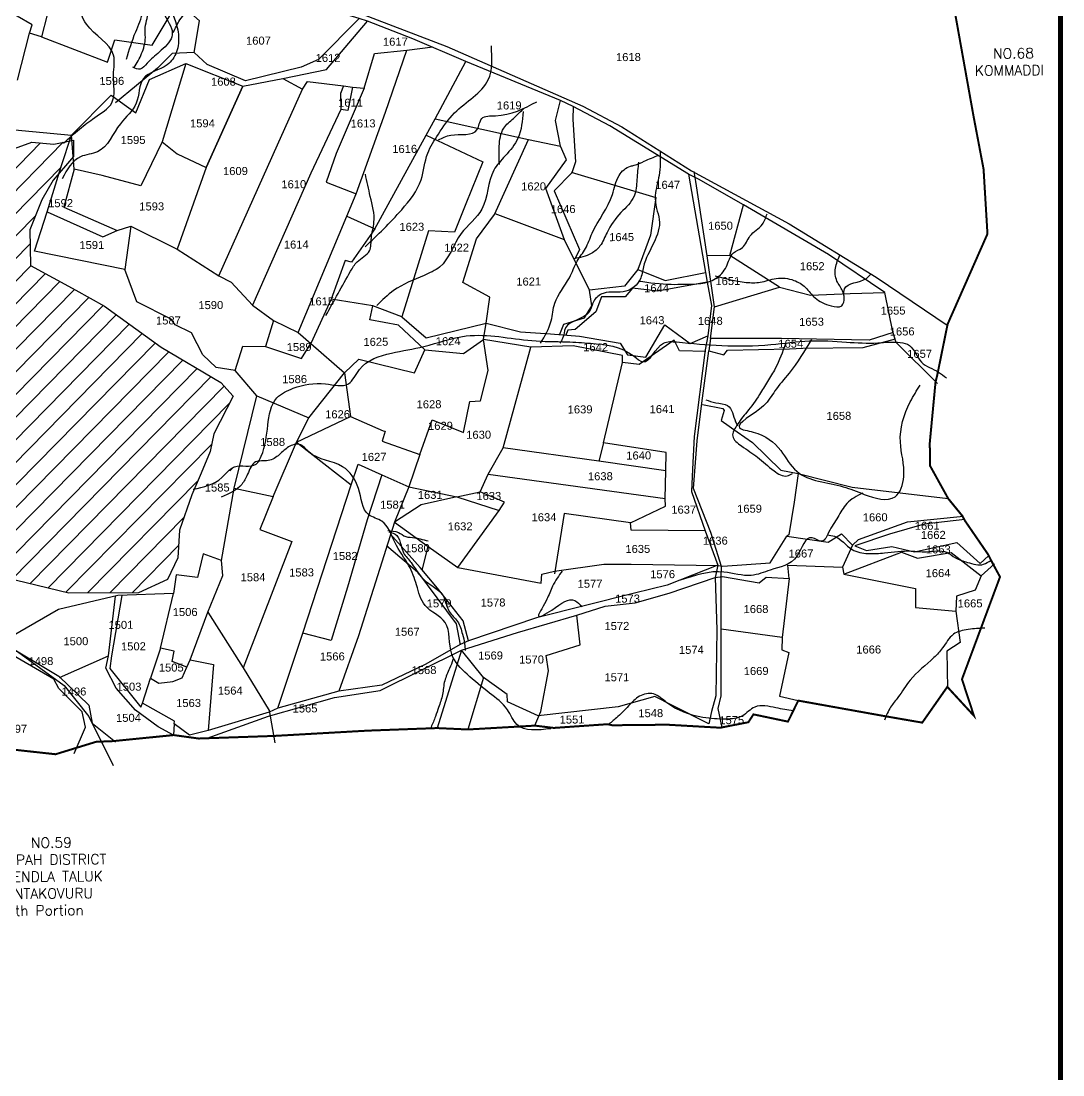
# Model space of a CAD drawing. Header units: inches. Extents: x 210717 to 244682, y 1601130 to 1612908.
# Drawn here: x 216851 to 218934, y 1605974 to 1608081 of the extents above; entities that cross this region are included whole.
import ezdxf
from ezdxf.enums import TextEntityAlignment as Align

# ---------------------------------------------------------------- set-up
doc = ezdxf.new("R2010")
doc.units = ezdxf.units.IN
doc.header["$LTSCALE"] = 15
doc.header["$MEASUREMENT"] = 0
for name, color, linetype in [('PLOT', 7, 'Continuous'), ('PLOT NO', 7, 'Continuous'), ('ROAD', 1, 'Continuous'), ('STREAM', 4, 'Continuous'), ('TEXT', 1, 'Continuous'), ('VILLAGE BOUNADRY', 5, 'Continuous'), ('VILLAGE BOUNDARY', 5, 'Continuous')]:
    doc.layers.add(name, color=color, linetype=linetype)
doc.styles.add('section', font='romant.shx', dxfattribs={"height": 2})
doc.styles.get("Standard").update_dxf_attribs({"font": 'arial.ttf'})

msp = doc.modelspace()

# ---------------------------------------------------------------- hatches: boundary and pattern name
at = {"layer": 'STREAM'}
h = msp.add_hatch(dxfattribs=at)
h.set_pattern_fill('ANSI31', color=256, scale=253.80247, angle=0.486)
h.set_pattern_definition([(45.48603, (210598.728, 1605601.31), (-22.62267, 22.24208), [])])
edge = h.paths.add_edge_path()
edge.add_line((217275.1, 1607330.7), (217250.9, 1607358.3))
edge.add_line((217250.9, 1607358.3), (217131.2, 1607428.5))
edge.add_line((217131.2, 1607428.5), (217017.8, 1607510.4))
edge.add_line((217017.8, 1607510.4), (216960.9, 1607542.5))
edge.add_line((216960.9, 1607542.5), (216869.8, 1607592.2))
edge.add_line((216869.8, 1607592.2), (216868.6, 1607663.4))
edge.add_line((216868.6, 1607663.4), (216892.6, 1607723.5))
edge.add_line((216892.6, 1607723.5), (216915.5, 1607762.5))
edge.add_line((216915.5, 1607762.5), (216927.6, 1607776.7))
edge.add_line((216927.6, 1607776.7), (216931.7, 1607789.5))
edge.add_line((216931.7, 1607789.5), (216948.3, 1607840.8))
edge.add_line((216948.3, 1607840.8), (216916.9, 1607834.4))
edge.add_line((216916.9, 1607834.4), (216872.8, 1607838.5))
edge.add_line((216872.8, 1607838.5), (216823.7, 1607820.6))
edge.add_line((216823.7, 1607820.6), (216761, 1607810.4))
edge.add_line((216761, 1607810.4), (216690.5, 1607796.8))
edge.add_line((216690.5, 1607796.8), (216630.8, 1607814.5))
edge.add_line((216630.8, 1607814.5), (216510.1, 1607872.2))
edge.add_line((216510.1, 1607872.2), (216502.6, 1607560))
edge.add_line((216502.6, 1607560), (216560.7, 1607165.4))
edge.add_line((216560.7, 1607165.4), (216418, 1607015.6))
edge.add_line((216418, 1607015.6), (216582.3, 1606984.1))
edge.add_line((216582.3, 1606984.1), (216722.6, 1606868.2))
edge.add_line((216722.6, 1606868.2), (216732.3, 1606867.2))
edge.add_line((216732.3, 1606867.2), (216819.2, 1606853.7))
edge.add_line((216819.2, 1606853.7), (216809.2, 1606877.6))
edge.add_line((216809.2, 1606877.6), (216738.9, 1606928.7))
edge.add_line((216738.9, 1606928.7), (216689.9, 1606969.1))
edge.add_line((216689.9, 1606969.1), (216697.7, 1606980.4))
edge.add_line((216697.7, 1606980.4), (216704.7, 1606991.4))
edge.add_line((216704.7, 1606991.4), (216797.5, 1606972.8))
edge.add_line((216797.5, 1606972.8), (216946.8, 1606937.2))
edge.add_line((216946.8, 1606937.2), (217086, 1606937.7))
edge.add_line((217086, 1606937.7), (217144.1, 1606964.1))
edge.add_line((217144.1, 1606964.1), (217164.6, 1607007.2))
edge.add_line((217164.6, 1607007.2), (217168, 1607062.9))
edge.add_line((217168, 1607062.9), (217192.6, 1607133.6))
edge.add_line((217192.6, 1607133.6), (217197.5, 1607145.1))
edge.add_spline(control_points=[(217197.5, 1607145.1), (217196.8, 1607144.9), (217196.1, 1607144.7), (217195.3, 1607144.6)], knot_values=[0, 0, 0, 0, 0.215144, 0.215144, 0.215144, 0.215144], degree=3, periodic=0)
edge.add_spline(control_points=[(217288.3, 1607191.2), (217284.5, 1607191), (217269.7, 1607189.2), (217248.5, 1607157), (217217.6, 1607149.5), (217197.5, 1607145.1)], knot_values=[0.215144, 0.215144, 0.215144, 0.215144, 1.262953, 4.535902, 10.391229, 10.391229, 10.391229, 10.391229], degree=3, periodic=0)
edge.add_line((217197.5, 1607145.1), (217211.1, 1607176.5))
edge.add_line((217211.1, 1607176.5), (217229.5, 1607220))
edge.add_line((217229.5, 1607220), (217236.3, 1607255.7))
edge.add_line((217236.3, 1607255.7), (217275.1, 1607330.7))
h.paths.add_polyline_path([(216654.7, 1607200.9), (216831.4, 1607202.4), (216831.2, 1607232.3), (216654.5, 1607230.8)], flags=24)
h.paths.add_polyline_path([(216702.5, 1607290.4), (216757.6, 1607290.9), (216757.4, 1607314.2), (216702.3, 1607313.7)], flags=24)

# ---------------------------------------------------------------- linework, layer by layer
at = {"layer": 'PLOT'}
for points in [[(216767.2, 1609143.6), (216932, 1608998.4), (216980.2, 1608951), (217072.5, 1608863.9), (217103.4, 1608837), (217114.6, 1608777.2), (217120, 1608771.4), (217135.8, 1608713.7), (217237.1, 1608536.7), (217325.3, 1608443.7), (217363.4, 1608405.6), (217339.8, 1608350.2), (217569.6, 1608263.1), (217546.2, 1608174.8), (217531.6, 1608095), (217702.2, 1608029.8), (217974.4, 1607910.3), (218052.7, 1607869), (218191.6, 1607781.1), (218387, 1607675), (218560.9, 1607568.5), (218704.6, 1607471.2)], [(216653.7, 1608450.1), (216753.9, 1608370.7), (216795.4, 1608356.8), (216857.1, 1608309.3), (216891.2, 1608243.1), (216926, 1608181.5), (216892, 1608049), (216868.2, 1608056.3)], [(218683.7, 1607355.8), (218600.9, 1607438.2), (218594.5, 1607459.2), (218578.3, 1607537.7), (218465.6, 1607614), (218295.5, 1607713.2), (218205.6, 1607764.5), (218185.6, 1607774.7), (218028.7, 1607871), (217954.8, 1607909.5), (217929.5, 1607922), (217740.7, 1607999.4), (217634.5, 1608045.2), (217543.7, 1608080.2), (217527.4, 1608085.6), (217352, 1608138.6), (217217.9, 1608215.3), (217154.6, 1608256.7), (217077.8, 1608340.6), (216982.9, 1608377.8), (216854, 1608432.8), (216746.2, 1608457.8)], [(216892, 1608049), (217023.7, 1607998.3), (217038.6, 1608042.8), (217113.4, 1608032.5), (217147.6, 1608088.8), (217161, 1608122.4), (217217.9, 1608215.3), (217268.7, 1608332.8), (217304.3, 1608320.6), (217339.8, 1608350.2)], [(216843.8, 1607962.4), (216868.2, 1608056.3), (216873.3, 1608073.3), (216813.7, 1608107.5), (216784.6, 1608156.8), (216692.4, 1608184.2), (216551, 1608228.2)], [(217527.4, 1608085.6), (217446.2, 1608003.9), (217411.3, 1607988.3), (217300.1, 1607960.8), (217223.2, 1607994), (217197.6, 1608017.9), (217208.3, 1608080.9), (217161, 1608122.4)], [(217224.8, 1606898.8), (217254.6, 1606971.9), (217251.8, 1607002.4), (217277.3, 1607147), (217322.9, 1607331.1), (217279.2, 1607382.3), (217241.6, 1607388.3), (217214.6, 1607413.6), (217192, 1607457.3), (217159.3, 1607473.5), (217151.6, 1607484.9), (217082.5, 1607519.3), (217058.9, 1607583.8), (216878.3, 1607620.4), (216903.1, 1607699.5), (216931.7, 1607789.5), (216952.1, 1607852.6), (217031.1, 1607932.6), (217080.5, 1607896.8), (217107.9, 1607963.8), (217180.9, 1607995.6), (217294.6, 1607950.1), (217374.9, 1607965.6), (217462, 1607983.5), (217543.7, 1608080.2)], [(216096.6, 1608067.3), (216161.4, 1608056.4), (216255.1, 1608010.5), (216256.4, 1607981.8), (216362, 1607946.9), (216405.6, 1607932.1), (216518.5, 1607884.6), (216684.7, 1607818.7), (216817.3, 1607864.9), (216952.1, 1607852.6)], [(217374.9, 1607965.6), (217413.9, 1607944.5), (217423.6, 1607959.6), (217495.8, 1607951), (217513.6, 1607948.1), (217537.2, 1607946.3), (217557.8, 1608015.7), (217622.6, 1608022.1), (217674.5, 1608028.7)], [(217197.6, 1608017.9), (217153.6, 1608016), (217124, 1607986.7), (217039.9, 1607917)], [(217405.3, 1607458), (217502.6, 1607690.3), (217521, 1607735.4), (217579.8, 1607898.2), (217622.6, 1608022.1)], [(217180.9, 1607995.6), (217133.3, 1607839), (217090.7, 1607750.9), (217013.5, 1607771.9), (216957.4, 1607784.7), (216952.1, 1607852.6)], [(217502.6, 1607690.3), (217558.3, 1607665.5), (217661.4, 1607852.6), (217679.4, 1607885), (217740.7, 1607999.4)], [(217133.3, 1607839), (217163.5, 1607815.1), (217221.4, 1607787.6), (217294.6, 1607950.1), (217221.4, 1607787.6), (217163.1, 1607624.3)], [(217246.4, 1607571.2), (217363.6, 1607832.9), (217413.9, 1607944.5)], [(217495.8, 1607951), (217490.2, 1607935.6), (217490.8, 1607903.8), (217430.6, 1607776.2), (217313.8, 1607512.6)], [(217537.2, 1607946.3), (217480.9, 1607815.7), (217461.1, 1607758.2), (217521, 1607735.4)], [(217513.6, 1607948.1), (217504.5, 1607902), (217490.8, 1607903.8)], [(217364.7, 1606706.7), (217414.6, 1606856.8), (217511.2, 1607153.4), (217525.5, 1607194.9), (217572.3, 1607173.6), (217626.2, 1607149.7), (217722.4, 1607129.7), (217768.9, 1607139.6), (217785.1, 1607174.8), (217815.3, 1607227.3), (217870.5, 1607428.7), (217776, 1607443.9), (217780.8, 1607476.4), (217788.7, 1607528.7), (217734.2, 1607558.1), (217761.5, 1607645.5), (217798, 1607693.6), (217865.6, 1607843.8), (217929.5, 1607830.3), (217919.5, 1607881.8), (217929.5, 1607922)], [(217954.8, 1607909.5), (217954.1, 1607883.9), (217960, 1607799.1), (217952.6, 1607777.1), (217917.1, 1607741), (217967.9, 1607623.6), (217958.5, 1607604.8)], [(217679.4, 1607885), (217865.6, 1607843.8)], [(217661.4, 1607852.6), (217774.7, 1607799.2), (217740.3, 1607715.4), (217718.1, 1607658.7), (217665.9, 1607661), (217612.8, 1607489), (217554.7, 1607511.2)], [(217937.8, 1607643.3), (217900.7, 1607745.8), (217941.7, 1607802.9), (217929.5, 1607830.3)], [(216957.4, 1607784.7), (216936.4, 1607708.2), (217043.1, 1607662), (217070.4, 1607670.6), (217163.1, 1607624.3), (217246.4, 1607571.2), (217271.4, 1607558.7), (217313.8, 1607512.6), (217356.1, 1607481.8), (217405.3, 1607458), (217430.3, 1607436), (217497.7, 1607377.4), (217509.9, 1607290), (217575.1, 1607261.3), (217579.5, 1607260.5), (217573.2, 1607240.5), (217648.7, 1607213.8), (217626.2, 1607149.7), (217597.7, 1607078.8), (217525.9, 1606851.4), (217486.3, 1606740.7)], [(218185.6, 1607774.7), (218219.7, 1607577.8), (218223.3, 1607558.6), (218231.7, 1607512.1), (218224, 1607451.6), (218218.8, 1607423), (218196.8, 1607250.3), (218193.8, 1607184.7), (218191.8, 1607140.3), (218218.9, 1607061.3), (218244, 1606992.7), (218238.7, 1606968), (218242.2, 1606863.6), (218240, 1606731.4), (218231.4, 1606700.3), (218226.1, 1606675.7), (218152.1, 1606712.9), (218118.3, 1606730.2), (218045.3, 1606709.8), (217885.3, 1606691.6), (217823.7, 1606719.9), (217822.8, 1606734), (217775.6, 1606768), (217731.5, 1606822.8), (217683.1, 1606667.2)], [(217951.1, 1607778.2), (218120.5, 1607727.8), (218110, 1607652.3), (218084.3, 1607583.6), (218057.8, 1607550.7), (217987.4, 1607542.5)], [(218229.7, 1607446.3), (218237.8, 1607509.3), (218222.8, 1607611), (218200.5, 1607760), (218196.7, 1607779.5)], [(218268.3, 1607611.9), (218295.5, 1607713.2)], [(216903.1, 1607699.5), (217014.6, 1607649.5), (217043.1, 1607662)], [(217928.4, 1607454.7), (217936.6, 1607474.3), (217977.9, 1607487), (217992.1, 1607511.4), (217987.4, 1607542.5), (217937.8, 1607643.3), (217799, 1607695.5)], [(217070.4, 1607670.6), (217058.9, 1607583.8)], [(217558.3, 1607665.5), (217511.8, 1607598.3), (217499.2, 1607601.7), (217471, 1607524.5)], [(218367.5, 1607548.5), (218268.3, 1607611.9), (218222.8, 1607611)], [(218084.3, 1607583.6), (218139.1, 1607561.8), (218219.7, 1607577.8)], [(218223.3, 1607558.6), (218124.6, 1607540.8), (218073.9, 1607546.8), (218059.3, 1607529.1), (218011.5, 1607529.1), (218000.1, 1607499.6), (217959, 1607464.2), (217944.3, 1607462.4), (217940, 1607451.3)], [(218237.8, 1607509.3), (218367.5, 1607548.5), (218429.4, 1607532.6), (218509.1, 1607536), (218578.3, 1607537.7)], [(217658.4, 1607423), (217605.6, 1607472.8), (217548.8, 1607483.6), (217554.7, 1607511.2), (217471, 1607524.5), (217430.3, 1607436)], [(217356.1, 1607481.8), (217340.2, 1607429.7)], [(217612.8, 1607489), (217661.4, 1607447.5), (217780.8, 1607476.4), (217849.6, 1607459.4), (217909.8, 1607455.2), (217967.6, 1607450.5), (218048.9, 1607436.9), (218063.6, 1607413.5), (218100.5, 1607408.8), (218138.6, 1607473), (218188.7, 1607435.8), (218224, 1607451.6)], [(217322.9, 1607331.1), (217426.3, 1607287.7), (217497.7, 1607377.4), (217526.3, 1607404.7), (217638, 1607377.3), (217658.4, 1607423), (217735.8, 1607415.7), (217776, 1607443.9)], [(217648.7, 1607213.8), (217673.3, 1607283.4), (217736.1, 1607258), (217748.4, 1607319.9), (217769.9, 1607321.7), (217785, 1607381.8), (217776, 1607443.9)], [(218220, 1607420.3), (218167.7, 1607421.2), (218157, 1607442.6), (218086.7, 1607393.9), (218053.9, 1607397.7), (218053.8, 1607412.1), (217955, 1607431), (217870.5, 1607428.7)], [(218253, 1606668.5), (218245.2, 1606706.6), (218251.2, 1606731.4), (218250.7, 1606864.6), (218251, 1606968.3), (218251.5, 1606990.5), (218230.5, 1607058), (218195.8, 1607145.9), (218203, 1607241.6), (218212.2, 1607316.6), (218226.2, 1607421), (218256.5, 1607413.3), (218263.8, 1607422.6), (218387.3, 1607425.5), (218414.4, 1607426.9), (218534.8, 1607428), (218599.5, 1607445.2)], [(218595.1, 1607458.1), (218547.1, 1607442.9), (218371.7, 1607446.3), (218229.7, 1607446.3), (218226.2, 1607421)], [(217279.2, 1607382.3), (217294.8, 1607430.5), (217340.2, 1607429.7), (217411.7, 1607406.2), (217430.3, 1607436)], [(218218.9, 1607061.3), (218070.7, 1607062.9), (218069.5, 1607077.8), (218139.5, 1607110.8), (218139.3, 1607126.4), (218140.2, 1607181.3), (218141, 1607218.3), (218015.8, 1607237.1), (218053.9, 1607397.7)], [(218213.8, 1607314.3), (218254.3, 1607305.8), (218256.9, 1607302.1), (218251.1, 1607282.3), (218282.9, 1607259.4), (218313.8, 1607237.9), (218370.1, 1607183.1), (218405, 1607175.8), (218513.2, 1607149.1), (218705, 1607125.8)], [(217402.2, 1607238.5), (217509.9, 1607290)], [(217277.3, 1607147), (217355, 1607129.8), (217402.2, 1607238.5), (217426.3, 1607287.7)], [(217402.2, 1607238.5), (217511.2, 1607153.4)], [(218015.8, 1607237.1), (218006.6, 1607200.8), (217815.3, 1607227.3)], [(218140.2, 1607181.3), (218006.6, 1607200.8)], [(217572.3, 1607173.6), (217543.3, 1607083.6), (217503.7, 1606948.7), (217471.2, 1606842.6), (217414.6, 1606856.8)], [(217785.1, 1607174.8), (218139.3, 1607126.4)], [(218405, 1607175.8), (218397.1, 1607118.8), (218386.1, 1607053.7), (218382.3, 1607050.8)], [(217355, 1607129.8), (217328.6, 1607064), (217392.3, 1607040.2), (217295.5, 1606787.6)], [(217722.4, 1607129.7), (217651.1, 1607113.4), (217597.7, 1607078.8), (217665.4, 1607029.9)], [(217722.4, 1607129.7), (217807.4, 1607101.9)], [(217724.8, 1606988.4), (217807.4, 1607101.9), (217818.1, 1607118.8), (217768.9, 1607139.6)], [(217653, 1606983.1), (217665.4, 1607029.9), (217724.8, 1606988.4), (217891.2, 1606956.6), (217892.5, 1606975.2), (217918, 1606981), (218016.2, 1606994.9), (218070.8, 1606994.7), (218244, 1606992.4), (218254, 1606991.1), (218348.9, 1606997.8), (218382.3, 1607050.8), (218465.2, 1607038.8), (218491.7, 1607055.2), (218513.6, 1607032.6), (218525.7, 1607044.2), (218623.8, 1607079.6), (218735.2, 1607090.5)], [(218069.5, 1607077.8), (217937.1, 1607096.1), (217918, 1606975.3)], [(218738.1, 1607084), (218657, 1607075), (218587.8, 1607054.8), (218517.9, 1607031.4), (218541.4, 1607022.3), (218592.1, 1607030), (218637.8, 1607019.7), (218721.9, 1607038.3), (218768.6, 1606996.1), (218785.7, 1607011.5)], [(217745.5, 1606841.5), (217735.1, 1606881.4), (217684.1, 1606947.2), (217648.9, 1606987.9), (217589.5, 1607055.5)], [(217582.1, 1607032.3), (217643.7, 1606979.7), (217720.9, 1606875.7), (217728.9, 1606833.4)], [(218513.6, 1607032.6), (218493.3, 1606988.7)], [(218496.1, 1606974.8), (218611.7, 1607018.6), (218643.2, 1607006.8), (218711.1, 1607018.4), (218770.5, 1606971.7)], [(217251.8, 1607002.4), (217215.1, 1607015.5), (217204.2, 1606968.3), (217161, 1606973.5), (217156.3, 1606936.1)], [(218797.3, 1606995.3), (218770.5, 1606971.7), (218759.1, 1606942.6), (218721.2, 1606930.9), (218719.9, 1606900.7)], [(218244, 1606992.7), (218143.3, 1606953.1), (218077.8, 1606937.1), (217881.5, 1606887.5), (217745.5, 1606841.5), (217728.9, 1606834.4), (217660.6, 1606795.2), (217572.2, 1606753.1), (217486.3, 1606740.7), (217364.7, 1606706.7), (217347.4, 1606699.2), (217225.6, 1606662.5), (217188.1, 1606653.3), (217157.3, 1606675.5), (217157.7, 1606680.9), (217094.2, 1606717.2), (217110.1, 1606767), (217126.5, 1606756.7), (217154.7, 1606760.4), (217173.6, 1606767.6), (217182.7, 1606788.9), (217189.2, 1606803.3), (217224.8, 1606898.8), (217295.5, 1606787.6), (217347.3, 1606702.5), (217358.8, 1606637.7)], [(217223.5, 1606647), (217345.7, 1606690.8), (217478.1, 1606728.5), (217569.1, 1606742.5), (217731.5, 1606822.8), (217843.5, 1606858.2), (217962.4, 1606893.1), (218019, 1606911), (218079.1, 1606917.7), (218147.2, 1606936.7), (218238.7, 1606968), (218253.4, 1606970), (218326.9, 1606957.6), (218340.7, 1606968.9), (218386.6, 1606966.2), (218384.1, 1606992.8), (218493.3, 1606988.7), (218496.1, 1606974.8), (218639.4, 1606946.4), (218639.6, 1606908.5), (218719.9, 1606900.7), (218728.9, 1606838), (218702, 1606821.2), (218703.4, 1606746.2)], [(218386.6, 1606966.2), (218372.6, 1606848.5), (218372.2, 1606823.3), (218386.4, 1606818.6), (218367.4, 1606730.9), (218405.1, 1606722.1)], [(217182.7, 1606788.9), (217153.4, 1606800.6), (217157.2, 1606820.8), (217129.8, 1606827), (217156.3, 1606936.1), (217044.5, 1606931.9), (216926.1, 1606904.4), (216831.4, 1606849.7), (216816.7, 1606828.3), (216776.2, 1606760.5), (216696.4, 1606638.6)], [(217052.8, 1606932.1), (217032.1, 1606811.4), (217028.7, 1606786.4), (217090.5, 1606709.1), (217094.2, 1606717.2)], [(216927.8, 1606768.1), (217026, 1606811.5), (217040.3, 1606930.8)], [(217878.7, 1606672.1), (217890.5, 1606700.5), (217905.5, 1606781.7), (217901.2, 1606812.1), (217969.2, 1606833.5), (217962.4, 1606893.1)], [(218372.6, 1606848.5), (218250.7, 1606864.6)], [(216819, 1606835.5), (216927, 1606771.3), (216987, 1606712.8), (216993.4, 1606676.8), (217039.9, 1606639.4)], [(217129.8, 1606827), (217110.1, 1606767)], [(216957.7, 1606616.6), (216979.8, 1606669), (216973.5, 1606699.5), (216926.4, 1606746), (216917, 1606765.2), (216815.1, 1606824.6)], [(217157.3, 1606675.5), (217156.3, 1606653.2), (217125.5, 1606669.6), (217080.1, 1606703.3), (217041.1, 1606746.8), (217020.7, 1606786.8), (217026, 1606811.5)], [(217189.2, 1606803.3), (217235.9, 1606794.3), (217225.6, 1606662.5)], [(217775.6, 1606768), (217744.8, 1606664.4)]]:
    msp.add_lwpolyline(points, dxfattribs=at)
at = {"layer": 'ROAD'}
msp.add_lwpolyline([(216634.2, 1606591.3), (216797.2, 1606829.3), (216843.8, 1606820), (216937.6, 1606752.3), (216986.6, 1606690.6), (217035.3, 1606592.1)], dxfattribs=at)
at = {"layer": 'STREAM'}
msp.add_lwpolyline([(216823.7, 1607820.6), (216872.8, 1607838.5), (216916.9, 1607834.4), (216956.3, 1607842.5), (216955.9, 1607810.1), (216915.5, 1607762.5), (216892.6, 1607723.5), (216868.6, 1607663.4), (216869.8, 1607592.2), (216960.9, 1607542.5), (217017.8, 1607510.4), (217131.2, 1607428.5), (217250.9, 1607358.3), (217275.1, 1607330.7), (217236.3, 1607255.7), (217229.5, 1607220), (217211.1, 1607176.5), (217192.6, 1607133.6), (217168, 1607062.9), (217164.6, 1607007.2), (217144.1, 1606964.1), (217086, 1606937.7), (216946.8, 1606937.2), (216797.5, 1606972.8)], dxfattribs=at)
for points in [[(217062, 1608004.6), (217080.4, 1608058.9), (217094, 1608099.2), (217007.7, 1608195.6), (216953.2, 1608233.7), (216920, 1608280.2), (216895.7, 1608336.5), (216878.2, 1608365.1), (216819.6, 1608407.3), (216789.4, 1608464), (216745.4, 1608519.4), (216704.5, 1608506), (216679.6, 1608532), (216662.1, 1608570.4), (216660.7, 1608627.8), (216671.8, 1608677.9), (216657.6, 1608706.5), (216606.3, 1608751.5), (216587.1, 1608785.8), (216584.5, 1608803.8), (216559.7, 1608817.6), (216544.1, 1608824.8), (216523.5, 1608834.5)], [(216936.2, 1607836.2), (216968.3, 1607864.7), (216998.4, 1607887.5), (217032.5, 1607917), (217036.1, 1607973.5), (217036.3, 1608012.2), (216981.8, 1608074.3), (216964.6, 1608113.7), (216944.2, 1608161.2), (216916.4, 1608223.8), (216894.9, 1608276.5), (216875.2, 1608299.9), (216844.2, 1608329.4), (216805.4, 1608364.4), (216751.8, 1608389.1), (216713, 1608417.5), (216646.2, 1608463.4), (216594.1, 1608494.7), (216576.4, 1608529.9), (216575.1, 1608557.1), (216571.3, 1608588.4), (216564.8, 1608618.6), (216560.2, 1608675.3), (216535.3, 1608705.3)], [(216667.7, 1608682.1), (216690.8, 1608669.2), (216711.3, 1608665.3), (216721.3, 1608648.1), (216740.1, 1608566.3), (216785.6, 1608523.2), (216812.9, 1608496.4), (216824.6, 1608469.4), (216841.2, 1608449.9), (216879.1, 1608433.8), (216917.6, 1608363.2), (216958.8, 1608335.6), (216998.5, 1608305.6), (217035.7, 1608274), (217054.9, 1608240.5), (217084, 1608189.1), (217095, 1608149.8), (217128.9, 1608125.5), (217162.3, 1608072), (217165.9, 1608036), (217161.9, 1608018.7), (217143.2, 1607993.1), (217095.9, 1607965.7), (217081.5, 1607916.3), (217049.8, 1607875.4), (217004.3, 1607819.3), (216969.9, 1607809.2), (216933.4, 1607765.4)], [(217155.6, 1608057.6), (217168.7, 1608082.8), (217192.7, 1608108.2), (217214.6, 1608122.2), (217240.1, 1608145), (217276.4, 1608167.4), (217292.7, 1608176.2), (217309.1, 1608187.1), (217315.6, 1608202.1), (217335.6, 1608206.3), (217351.8, 1608228), (217390.3, 1608241.2), (217408.7, 1608244.4)], [(217077.6, 1607987.6), (217092.3, 1608015.5), (217099.7, 1608047.9), (217099.5, 1608067.9), (217105.4, 1608103.8), (217104.2, 1608121.3), (217104.7, 1608122.8), (217141.5, 1608087.2), (217152.6, 1608048.8), (217127.7, 1608018.8), (217103.2, 1607996.1), (217089.5, 1607984.7), (217074.5, 1607988.1)], [(217539.5, 1607629.4), (217612.2, 1607703.3), (217651.1, 1607763.4), (217664.2, 1607816.4), (217685.6, 1607854.6), (217717.9, 1607896.9), (217785.3, 1607963.1), (217791.5, 1608031)], [(217685.8, 1607842.8), (217710.2, 1607852.5), (217763.1, 1607863.8), (217772.4, 1607885.6), (217799.5, 1607891.3), (217882.1, 1607919.1)], [(217807.5, 1607793.8), (217807.2, 1607830.4), (217816.3, 1607866.2), (217835.7, 1607886), (217856.8, 1607906.6)], [(217855.1, 1607899.6), (217844.7, 1607846.6), (217819.2, 1607811.1), (217796.4, 1607782.4), (217772.6, 1607704.8), (217730.9, 1607655.6), (217688, 1607588.8), (217656.9, 1607572.2), (217596, 1607541.8), (217562.3, 1607511.7)], [(218128.7, 1607818.7), (218126.9, 1607772), (218119.3, 1607732.1), (218121.7, 1607706.1), (218127.2, 1607683.9), (218095.6, 1607589.4), (218088.9, 1607563.9), (218060.4, 1607540.3), (218015.3, 1607536.2), (217996.3, 1607520.6), (217987, 1607498.8), (217940, 1607467.1), (217933.8, 1607445.8), (217928.6, 1607436.8)], [(217889.7, 1607436.5), (217911.1, 1607481.3), (217918.3, 1607516.3), (217947.6, 1607567.5), (217963.2, 1607600.6), (217979.5, 1607625.6), (217993, 1607656.5), (218033.8, 1607734), (218046.8, 1607771.8), (218070, 1607790.6), (218076.9, 1607792.2), (218097, 1607800.4), (218126.1, 1607812.3)], [(218085.8, 1607798.7), (218082.4, 1607763.6), (218076.9, 1607730.7), (218050.6, 1607697.6), (218022.8, 1607658.1), (218008.7, 1607630.9), (217991.3, 1607615.9), (217956.3, 1607605.5)], [(217460.5, 1607491.7), (217510, 1607580.3), (217523.5, 1607599.4), (217547.7, 1607621.4), (217551.6, 1607647.2), (217556.8, 1607678.4), (217549.5, 1607729.9), (217539.6, 1607774.6)], [(218085.9, 1607560.7), (218151.2, 1607554.3), (218177.8, 1607554.5), (218239.8, 1607565.7), (218261.4, 1607589.7), (218275.5, 1607616.9), (218293.4, 1607627.7), (218308.6, 1607650.6), (218333.4, 1607674.2), (218342.8, 1607695.5)], [(218239.2, 1607571.5), (218300.9, 1607558.2), (218329.1, 1607558.5), (218360.9, 1607566.2), (218396.5, 1607562.2), (218419.4, 1607548.1), (218438.7, 1607527.1), (218470.7, 1607511.4), (218491.9, 1607511.6), (218497.1, 1607527), (218493.8, 1607541.3), (218482.5, 1607560.8), (218479.6, 1607586.8), (218488.4, 1607612.4)], [(218496, 1607531.8), (218497.5, 1607545.1), (218541.4, 1607566.1), (218549.3, 1607573.6)], [(217195.3, 1607144.6), (217252.4, 1607167.9), (217277.7, 1607189.4), (217321.3, 1607195), (217331.6, 1607210.7), (217344.6, 1607272.7), (217362.9, 1607327.4), (217395.5, 1607346.4), (217459.9, 1607355.3), (217505.7, 1607355.6), (217527.8, 1607383.9), (217591.6, 1607416.7), (217656.6, 1607430), (217741.3, 1607451), (217872.5, 1607441.7), (217942.7, 1607439.2), (217989.6, 1607436.5), (218076.7, 1607410.7), (218094.4, 1607399.4), (218135.8, 1607436.7), (218161.7, 1607439), (218252.1, 1607432), (218350.5, 1607433.8), (218427.9, 1607441.2), (218501.3, 1607438.8), (218564.3, 1607437.2), (218609, 1607438.1), (218627.3, 1607432), (218651.5, 1607398.4), (218685.5, 1607379), (218701.2, 1607367.1)], [(218431.6, 1607443.7), (218386.9, 1607376.7), (218358.5, 1607341.2), (218335.4, 1607311.3), (218287.9, 1607267.3), (218315, 1607258.7), (218370, 1607221.9), (218402.1, 1607180.6), (218495, 1607149.6), (218536.8, 1607134.4), (218598.7, 1607129.7), (218616.1, 1607169.9), (218609.2, 1607239), (218628.9, 1607319.1), (218648.9, 1607353)], [(218379.6, 1607435.8), (218359.2, 1607386.3), (218343.3, 1607360.1), (218327.9, 1607334), (218302.2, 1607299), (218281.6, 1607271.3), (218274, 1607250.9), (218291.3, 1607231.3), (218323.8, 1607208.7), (218356.8, 1607181.4), (218382.9, 1607171.3), (218393.3, 1607176)], [(218220, 1607323.6), (218240.3, 1607317.3), (218263.9, 1607311.9), (218279.8, 1607279.7), (218283.8, 1607271.6)], [(217910.6, 1606665.9), (217842.3, 1606674.6), (217823.5, 1606703.9), (217787.9, 1606737.2), (217743, 1606774.7), (217712.3, 1606814.8), (217699, 1606878.1), (217659.1, 1606912.2), (217642, 1606953.3), (217626.5, 1606991.8), (217598.3, 1607038.7), (217572.7, 1607080.5), (217546.5, 1607093.7), (217525.7, 1607146.2), (217494.2, 1607189.6), (217426.6, 1607219.3), (217408, 1607234.3), (217386.1, 1607229.1), (217367.7, 1607213.8), (217345.1, 1607201.8), (217319.9, 1607199.1), (217304.1, 1607174.6), (217292.5, 1607154.3), (217251.5, 1607128.7)], [(218534.2, 1607137.1), (218501.9, 1607115.9), (218484.3, 1607089), (218465.7, 1607058), (218452.7, 1607040.6), (218432.7, 1607047.7), (218402.6, 1607011.3), (218348.9, 1606983.1), (218311.2, 1606972.3), (218256.6, 1606979.2), (218169, 1606962.6)], [(217584.3, 1607062.1), (217605.7, 1607058), (217620.3, 1607050.2), (217638.8, 1607047.8), (217649, 1607045.2), (217665.2, 1607041.4)], [(217586.3, 1607059.5), (217602.2, 1607052.4), (217610.9, 1607033), (217616, 1607017.6), (217630.9, 1606998), (217648.3, 1606972.8), (217672.5, 1606951.9), (217692.4, 1606935.7), (217707.2, 1606900.4), (217723.9, 1606880.1), (217733.7, 1606855.2), (217738.1, 1606835.8), (217738.9, 1606822.3)], [(218463.1, 1607053.2), (218477.3, 1607050.7), (218512.7, 1607024.3), (218544.7, 1607016.2), (218577.7, 1607017.5), (218630.7, 1607021.1), (218660.6, 1607019.8), (218702, 1607018.6), (218719.4, 1607007.7), (218743.6, 1606998.5), (218775.6, 1606994.6), (218790.2, 1607002.5)], [(217933.2, 1606981.2), (217914, 1606951.1), (217902.6, 1606924.6), (217892.2, 1606905.6), (217885.5, 1606891.3), (217912.3, 1606903.1), (217958.5, 1606922), (217972.8, 1606910)], [(218777.8, 1606866.9), (218745, 1606864.4), (218715.2, 1606854.6), (218693.8, 1606827.5), (218676.3, 1606808), (218628.7, 1606762.8), (218604.4, 1606728.5), (218589.8, 1606709.3), (218577.8, 1606683.3)], [(217714.8, 1606804), (217708.1, 1606786.5), (217698.2, 1606761.6), (217693.7, 1606734), (217686, 1606708.6), (217679.8, 1606690.5), (217671, 1606668.7)], [(218395.1, 1606701.6), (218360.4, 1606707.6), (218318.4, 1606709.3), (218292.8, 1606691.3), (218260.9, 1606685.2), (218214.6, 1606688.5), (218141.9, 1606718.3), (218115.6, 1606735.4), (218087.8, 1606731), (218065.9, 1606711.4), (218041.4, 1606687.6), (218024.2, 1606673.3)]]:
    msp.add_spline(points, degree=3, dxfattribs=at)
at = {"layer": 'VILLAGE BOUNADRY', "const_width": 10}
msp.add_lwpolyline([(210753, 1611669.9), (218929.3, 1611669.9), (218929.3, 1602810.3), (210753, 1602810.3)], close=True, dxfattribs=at)
at = {"layer": 'VILLAGE BOUNDARY', "const_width": 4}
msp.add_lwpolyline([(218717.2, 1608104.3), (218755.6, 1607890), (218775.6, 1607784.6), (218783.4, 1607655.1), (218703.7, 1607474.6), (218682.8, 1607371.8), (218679.6, 1607359.3), (218668.1, 1607237.9), (218668.4, 1607191.9), (218705, 1607125.8), (218732.9, 1607091.7), (218738.9, 1607080.9), (218784.6, 1607014.4), (218794.9, 1606994.4), (218808.5, 1606969.4), (218732.4, 1606764.8), (218756.4, 1606691.7), (218703.1, 1606749.6), (218653, 1606678.1), (218579, 1606690.9), (218405.1, 1606722.1), (218384.5, 1606680.1), (218315.5, 1606694.6), (218305.4, 1606678.9), (218249.1, 1606667.9), (218143.9, 1606673.9), (218097.1, 1606673.5), (218033, 1606672.8), (218024.7, 1606675), (217916.3, 1606667.5), (217878.7, 1606672.1), (217744.8, 1606664.4), (217683.1, 1606667.2), (217542.7, 1606662), (217357.1, 1606651.5), (217206.4, 1606646.3), (217156.3, 1606653.2), (217035.1, 1606641.1), (217001.4, 1606639.8), (216920.2, 1606614.9), (216706, 1606638.3)], dxfattribs=at)

# ---------------------------------------------------------------- texts
at = {"layer": 'PLOT NO'}
for s, p in [('1607', (217325.8, 1608041.4)), ('1617', (217599.6, 1608039.3)), ('1612', (217465, 1608006.9)), ('1618', (218065.5, 1608008.6)), ('1596', (217032.6, 1607960.8)), ('1608', (217255.8, 1607959.4)), ('1611', (217509.9, 1607917.4)), ('1619', (217827.1, 1607911.9)), ('1594', (217213.8, 1607876.1)), ('1613', (217535.1, 1607875.9)), ('1595', (217075.2, 1607842.8)), ('1616', (217618.2, 1607824.9)), ('1609', (217279.8, 1607780.7)), ('1610', (217396.5, 1607754.4)), ('1620', (217875.9, 1607750)), ('1647', (218144.1, 1607753.3)), ('1592', (216930.2, 1607716.5)), ('1593', (217112.4, 1607710)), ('1646', (217935, 1607704.6)), ('1623', (217632.5, 1607669.3)), ('1650', (218249.6, 1607671.4)), ('1645', (218051.9, 1607648.7)), ('1591', (216992.7, 1607632.8)), ('1614', (217401.5, 1607633.8)), ('1622', (217722, 1607627.6)), ('1652', (218433, 1607590.4)), ('1621', (217866.2, 1607559.8)), ('1651', (218264.3, 1607560.8)), ('1644', (218121.8, 1607546.6)), ('1615', (217452.3, 1607520.3)), ('1590', (217230.6, 1607512.8)), ('1655', (218594.7, 1607501.7)), ('1587', (217145.8, 1607482.1)), ('1643', (218112.7, 1607482.4)), ('1648', (218229.2, 1607481.1)), ('1653', (218431.6, 1607479.4)), ('1656', (218612.8, 1607460)), ('1625', (217560.6, 1607439.3)), ('1624', (217705.1, 1607440.6)), ('1654', (218390.1, 1607435.6)), ('1589', (217407.2, 1607428.9)), ('1642', (218000, 1607428.5)), ('1657', (218647.8, 1607415.3)), ('1586', (217398.1, 1607364.7)), ('1628', (217666.9, 1607314.5)), ('1639', (217968.9, 1607304.2)), ('1641', (218132.7, 1607304.8)), ('1626', (217484, 1607294.5)), ('1658', (218486.3, 1607291.3)), ('1629', (217689.7, 1607271.4)), ('1630', (217766.1, 1607253.6)), ('1588', (217354.2, 1607239.1)), ('1627', (217557, 1607209.3)), ('1640', (218086.1, 1607212.2)), ('1638', (218009.4, 1607170.6)), ('1585', (217243.4, 1607148)), ('1581', (217593.9, 1607113.8)), ('1631', (217669.2, 1607133.3)), ('1633', (217786.4, 1607131.1)), ('1637', (218176.1, 1607103.9)), ('1659', (218307.6, 1607105.7)), ('1634', (217896.8, 1607088.7)), ('1660', (218558.9, 1607088.5)), ('1661', (218662.9, 1607071.7)), ('1632', (217729.1, 1607070.4)), ('1662', (218675.1, 1607053.3)), ('1636', (218239.3, 1607041.8)), ('1582', (217499.2, 1607011.2)), ('1580', (217643.6, 1607026.8)), ('1635', (218084.3, 1607025.3)), ('1667', (218410.6, 1607016.1)), ('1663', (218685, 1607024.4)), ('1584', (217315, 1606968.7)), ('1583', (217412, 1606978.3)), ('1576', (218133.9, 1606974.7)), ('1664', (218684.6, 1606977)), ('1577', (217988.8, 1606955.8)), ('1573', (218063.7, 1606926)), ('1579', (217687.1, 1606916.5)), ('1578', (217794.9, 1606918.1)), ('1668', (218320.6, 1606905.1)), ('1665', (218748.7, 1606916.4)), ('1506', (217179.3, 1606899.2)), ('1501', (217050.8, 1606873.5)), ('1572', (218042.5, 1606871.3)), ('1500', (216960.8, 1606840.8)), ('1567', (217623.3, 1606859.8)), ('1502', (217075.9, 1606830.6)), ('1574', (218191.4, 1606823.6)), ('1666', (218545.9, 1606824.2)), ('1498', (216890.9, 1606801.1)), ('1566', (217473.5, 1606810.4)), ('1569', (217789.9, 1606812.3)), ('1570', (217871.8, 1606804.2)), ('1505', (217151.5, 1606788.1)), ('1568', (217656.9, 1606783.1)), ('1669', (218320.9, 1606781.3)), ('1571', (218042.5, 1606768.8)), ('1496', (216956.9, 1606740.2)), ('1503', (217067, 1606749.9)), ('1564', (217269.4, 1606742.1)), ('1563', (217186.1, 1606717.3)), ('1565', (217419, 1606706.4)), ('1548', (218110.2, 1606697)), ('1504', (217065.9, 1606687.7)), ('1575', (218272.1, 1606683.1)), ('1497', (216838.5, 1606665.8))]:
    msp.add_text(s, height=16, rotation=0.486, dxfattribs=at).set_placement(p, align=Align.MIDDLE_CENTER)
msp.add_text('1551', height=16, rotation=0.486, dxfattribs=at).set_placement((217928.1, 1606676))
at = {"layer": 'TEXT', "char_height": 20.304, "attachment_point": 1, "rotation": 0.486, "style": 'section'}
for s, insert, width in [('\\pi76.86589;NO.68 \\P\\pi40.12496;KOMMADDI', (218717.6, 1608025.1), 242.684), ('\\pi130.86661;NO.59 \\P\\pi10.97516;CUDDAPAH DISTRICT \\P\\pi19.19353;PULIVENDLA TALUK \\P\\pi62.70252;SANTAKOVURU\\P\\pi66.56999;4 th Portion', (216740, 1606446.9), 350.685)]:
    msp.add_mtext(s, dxfattribs=dict(at, insert=insert, width=width))

doc.saveas('drawing.dxf')
